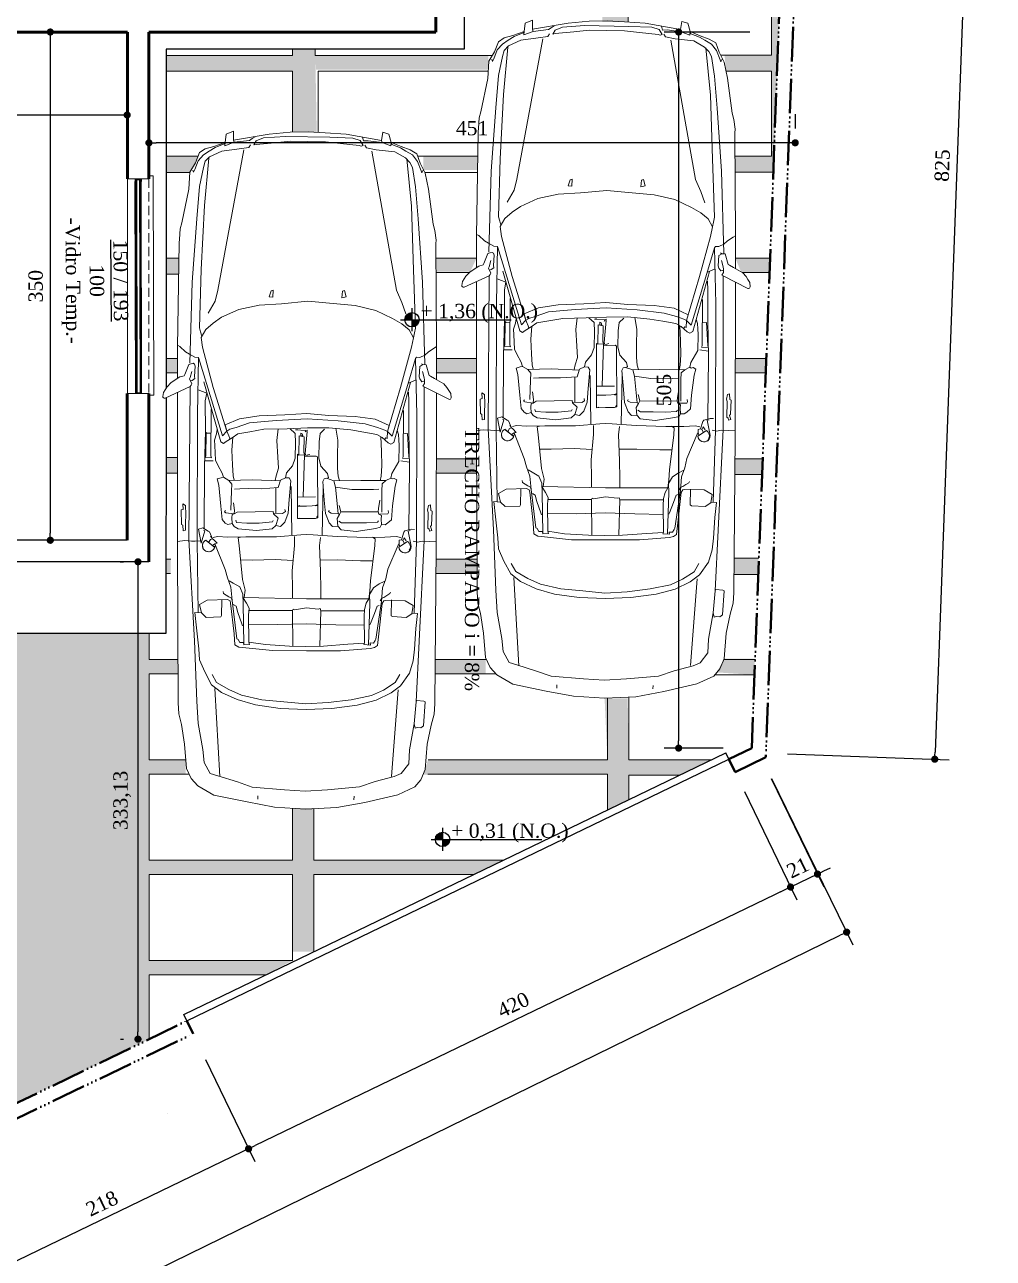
# Model space of a CAD drawing. Header units: centimetres. Extents: x -48696 to 156237, y -5617 to 29024.
# Drawn here: x 81907 to 82583, y 14352 to 15213 of the extents above; entities that cross this region are included whole.
import ezdxf

# ---------------------------------------------------------------- set-up
doc = ezdxf.new("R2010")
doc.units = ezdxf.units.CM
doc.linetypes.add('ACAD_ISO06W100', pattern=[36, 24, -3, 0, -3, 0, -3, 0, -3])
doc.linetypes.add('HIDDEN', pattern=[9.525, 6.35, -3.175])
for name, color, linetype in [('ACESSORIOS', 2, 'Continuous'), ('Hachuria - Moveis', 1, 'Continuous'), ('Piso', 55, 'Continuous'), ('PN010', 1, 'Continuous'), ('Portas-Cotas', 2, 'Continuous'), ('Texto', 2, 'Continuous')]:
    doc.layers.add(name, color=color, linetype=linetype)
for name, color, linetype, lineweight in [('Corte Planta', 4, 'ACAD_ISO06W100', 40), ('Hachura', 1, 'Continuous', 9), ('Parede Baixa', 5, 'Continuous', 50), ('Pisos Externos', 15, 'Continuous', 9), ('Portas - Janelas', 2, 'Continuous', 20), ('Projeção Janela', 15, 'HIDDEN', 9), ('Vaga', 184, 'Continuous', 13)]:
    doc.layers.add(name, color=color, linetype=linetype, lineweight=lineweight)
doc.styles.add('Valéria', font='romantic.ttf', dxfattribs={"height": 10})
doc.dimstyles.new('Cota - 50', dxfattribs={"dimtxt": 10, "dimasz": 5, "dimexe": 10, "dimexo": 20, "dimgap": 5, "dimtad": 1, "dimtxsty": 'Valéria', "dimblk": 'DOT', "dimcen": 0, "dimclrd": 12, "dimclre": 12, "dimclrt": 2, "dimazin": 2, "dimtfac": 1, "dimtix": 1, "dimtmove": 0, "dimatfit": 3, "dimldrblk": 'DOT', "dimfxl": 1, "dimarcsym": 0})

# ---------------------------------------------------------------- blocks, each defined once
blk = doc.blocks.new('Audi A4 Cab dessus')
at = {"color": 0, "linetype": 'Continuous', "flags": 128}
for points in [[(0.841, -0.23), (0.8417, 0.7715), (0.838, 1.7799), (0.8336, 1.8519), (0.8155, 1.9203), (0.7966, 2.0469), (0.7841, 2.2046), (0.7524, 2.2693), (0.7105, 2.3167), (0.6068, 2.377), (0.3901, 2.4221), (0.2129, 2.4556), (0.0121, 2.4683), (-0.1902, 2.4586), (-0.3715, 2.4252), (-0.5852, 2.3759), (-0.696, 2.3247), (-0.7348, 2.2778), (-0.7613, 2.2123), (-0.7762, 2.0474), (-0.8019, 1.9236), (-0.8198, 1.853), (-0.824, 1.7861), (-0.834, 0.774), (-0.8347, -0.2263)], [(-0.3024, 2.385), (-0.301, 2.4073)], [(0.3203, 2.3816), (0.3217, 2.404)], [(0.7584, -0.2673), (0.7669, 0.7224), (0.7321, 1.3788), (0.7164, 1.7697), (0.7075, 1.9136), (0.6778, 2.0813), (0.6697, 2.1669), (0.6293, 2.2367), (0.5811, 2.2532), (0.4536, 2.2926), (0.3571, 2.3256), (0.1476, 2.3432), (0.0137, 2.3517), (-0.1303, 2.3428), (-0.3375, 2.3245), (-0.4383, 2.2905), (-0.5613, 2.2579), (-0.6073, 2.2384), (-0.6562, 2.1743), (-0.6618, 2.085), (-0.6903, 1.9165)], [(-0.5878, 1.695), (-0.5448, 2.256)], [(0.5992, 1.6874), (0.5666, 2.2577)], [(-0.7038, 1.774), (-0.7241, 1.3809), (-0.7562, 0.7287), (-0.7561, -0.266), (-0.7475, -0.2711), (-0.7575, -0.2884), (-0.7589, -0.3107), (-0.7553, -0.3243), (-0.7445, -0.3654)], [(-0.6777, 1.1988), (-0.713, 1.201), (-0.7024, 1.2989), (-0.6939, 1.4328), (-0.6847, 1.5084), (-0.6618, 1.5876), (-0.6029, 1.6691), (-0.5418, 1.7145), (-0.4447, 1.7622), (-0.3216, 1.7947), (-0.159, 1.8159), (0.0073, 1.8233), (0.1772, 1.8171), (0.337, 1.7936), (0.4558, 1.7592), (0.556, 1.7126), (0.6201, 1.6637), (0.6641, 1.5803), (0.6995, 1.5019), (0.704, 1.4299), (0.7178, 1.2946), (0.7295, 1.1953), (0.6849, 1.1981), (0.6994, 1.1434), (0.6483, 1.1153), (0.518, 1.11), (0.5007, 1.1201), (0.4971, 1.1337), (0.4738, 1.3324), (0.4693, 1.4044), (0.4434, 1.4194), (0.4211, 1.4208), (0.2253, 1.4421), (0.0057, 1.4425), (-0.2138, 1.4429), (-0.4074, 1.4282), (-0.4348, 1.421), (-0.4535, 1.4087), (-0.4627, 1.3331), (-0.484, 1.1373), (-0.4941, 1.12), (-0.5077, 1.1164), (-0.633, 1.1198), (-0.6849, 1.1499), (-0.677, 1.2032), (-0.6396, 1.2278), (-0.5504, 1.2221), (-0.5417, 1.2171), (-0.5437, 1.1142)], [(0.6159, 1.5968), (0.5877, 1.6478), (0.5099, 1.6931), (0.4271, 1.7297), (0.2946, 1.7604), (0.1521, 1.7739), (0.0095, 1.7873), (-0.1344, 1.7785), (-0.2834, 1.761), (-0.4151, 1.7334), (-0.4935, 1.698), (-0.5683, 1.649), (-0.5984, 1.5971)], [(-0.3692, 1.3944), (-0.3642, 1.4031), (-0.4088, 1.4059), (-0.4052, 1.3922), (-0.4275, 1.3936), (-0.4376, 1.3763), (-0.4426, 1.3677), (-0.4804, 1.1236), (-0.486, 1.0344), (-0.5075, 0.9775), (-0.5204, 0.9155), (-0.5885, 0.7585)], [(-0.4975, 0.9947), (-0.4651, 1.0106), (-0.4277, 1.0352), (-0.4026, 1.0784), (-0.4034, 1.1367), (-0.3953, 1.405)], [(0.3787, 1.3877), (0.2721, 1.4033), (0.1159, 1.4132), (0.013, 1.4152), (-0.1036, 1.4136), (-0.2613, 1.4011), (-0.3692, 1.3944), (-0.3668, 1.2195), (-0.3696, 1.1749), (-0.3811, 1.1353), (-0.3967, 1.1058), (-0.404, 1.0561), (-0.4082, 0.9891), (-0.4359, 0.7623), (-0.4387, 0.7177), (-0.4215, 0.7077)], [(0.411, 1.4035), (0.375, 1.4013), (0.3787, 1.3877), (0.3811, 1.2128), (0.3783, 1.1681), (0.3942, 1.1358), (0.4187, 1.0984), (0.007, 1.1064), (-0.3967, 1.1058)], [(-0.0813, 1.4122), (-0.0867, 1.184), (-0.0831, 1.1703), (-0.0695, 1.1739), (0.0061, 1.1647), (0.0831, 1.1777), (0.0918, 1.1727), (0.0968, 1.1814), (0.3747, 1.1818)], [(0.0968, 1.1814), (0.0936, 1.4146)], [(0.506, 0.9898), (0.48, 1.0049), (0.4368, 1.03), (0.4173, 1.076), (0.4165, 1.1343), (0.411, 1.4035), (0.4147, 1.3899), (0.437, 1.3885), (0.4492, 1.3698), (0.4579, 1.3648), (0.4871, 1.1165), (0.4907, 1.1028), (0.508, 1.0927), (0.5253, 1.0827), (0.5425, 1.0726), (0.5462, 1.059)], [(0.4213, 1.2819), (0.4249, 1.2682), (0.4517, 1.1949), (0.4625, 1.1539), (0.4798, 1.1438)], [(-0.6907, 1.1996), (-0.7065, 0.7346), (-0.7089, -0.0853), (-0.7004, -0.4488)], [(-0.4036, 1.2756), (-0.4086, 1.267), (-0.4352, 1.2014), (-0.4516, 1.1532), (-0.4653, 1.1496)], [(-0.3676, 1.2778), (-0.1841, 1.2752), (0.0081, 1.2676), (0.1967, 1.2737), (0.3803, 1.2711)], [(0.6849, 1.1981), (0.6553, 1.2268), (0.561, 1.2238), (0.556, 1.2152), (0.554, 1.1122)], [(-0.5379, 1.0645), (-0.5329, 1.0732), (-0.5142, 1.0854), (-0.4955, 1.0977), (-0.4818, 1.1013), (-0.4717, 1.1186)], [(-0.0867, 1.184), (-0.3646, 1.1835)], [(0.7072, 1.1967), (0.7137, 0.7303), (0.7113, -0.0896), (0.7061, -0.4567)], [(-0.0853, 0.7089), (-0.0775, 0.7622), (-0.0849, 0.9284), (-0.0865, 1.045), (-0.0873, 1.1033)], [(0.0846, 0.7027), (0.0838, 0.761), (0.0986, 0.9258), (0.097, 1.0424), (0.0962, 1.1007)], [(0.4344, 0.7075), (0.4481, 0.7111), (0.4422, 0.7608), (0.4203, 0.9818), (0.4022, 1.0501), (0.4093, 1.0985)], [(0.4871, 1.1165), (0.4951, 1.0308), (0.5182, 0.9711), (0.5327, 0.9164), (0.5985, 0.751)], [(-0.0805, 0.8565), (-0.1971, 0.8548), (-0.3447, 0.8597), (-0.4253, 0.8603)], [(0.0944, 0.8589), (0.206, 0.8519), (0.3586, 0.8557), (0.4329, 0.8551)], [(-0.6842, 0.7332), (-0.7152, 0.7396), (-0.7425, 0.7324), (-0.7872, 0.7352), (-0.8318, 0.738)], [(-0.5936, 0.7499), (-0.595, 0.7275), (-0.6086, 0.7239), (-0.6251, 0.6757), (-0.6301, 0.667), (-0.6711, 0.6562), (-0.6935, 0.6576)], [(-0.6661, 0.6648), (-0.6525, 0.6684), (-0.6697, 0.7553)], [(-0.5921, 0.7722), (-0.6482, 0.7354)], [(-0.6396, 0.7304), (-0.6273, 0.7117), (-0.6173, 0.729)], [(-0.6086, 0.7239), (-0.6173, 0.729), (-0.6295, 0.7477)], [(-0.5936, 0.7499), (-0.5972, 0.7635)], [(0.6266, 0.6999), (0.6143, 0.7186), (0.6057, 0.7236), (0.5848, 0.7473), (0.5985, 0.751), (0.6147, 0.7616)], [(0.5947, 0.7575), (0.5997, 0.7661)], [(0.5999, 0.7733), (0.6554, 0.7295)], [(0.6033, 0.7706), (0.6588, 0.7268)], [(0.6735, 0.6611), (0.6648, 0.6661), (0.6877, 0.7453), (0.7044, 0.6547), (0.6771, 0.6474), (0.6425, 0.6675), (0.6339, 0.6726), (0.6143, 0.7186), (0.628, 0.7222), (0.6395, 0.742)], [(0.6914, 0.7317), (0.7273, 0.7339), (0.7497, 0.7325), (0.7943, 0.7297), (0.8417, 0.7352)], [(-0.6554, -0.2321), (-0.6562, -0.1738), (-0.6572, 0.0235), (-0.6605, 0.2567), (-0.6575, 0.6598)], [(0.6093, 0.7099), (0.582, 0.7027), (0.515, 0.7069), (0.3984, 0.7053), (0.2012, 0.7043), (0.0436, 0.6918), (0.0076, 0.6896), (-0.037, 0.6924), (-0.1933, 0.7022), (-0.3855, 0.7099), (-0.5021, 0.7083), (-0.574, 0.7038), (-0.605, 0.7103)], [(-0.1975, 0.6353), (-0.2184, 0.659), (-0.3163, 0.6697), (-0.443, 0.6508), (-0.4703, 0.6435), (-0.4804, 0.6262), (-0.4781, 0.5902), (-0.4795, 0.5679), (-0.4623, 0.5579)], [(-0.0953, 0.6916), (-0.1014, 0.3828)], [(0.1019, 0.6926), (0.1045, 0.3788)], [(0.4787, 0.4852), (0.4728, 0.5348), (0.4742, 0.5571), (0.4555, 0.5449), (0.2223, 0.5416), (0.2187, 0.5553), (0.1891, 0.5841), (0.2056, 0.6323), (0.2293, 0.6532), (0.3287, 0.6649), (0.4489, 0.6528), (0.4748, 0.6378), (0.4871, 0.6191)], [(0.6508, -0.2254), (0.6611, -0.1761), (0.66, 0.0212), (0.6655, 0.2493), (0.6684, 0.6525)], [(0.8037, 0.6663), (0.7901, 0.6627)], [(-0.1981, 0.5547), (-0.182, 0.3834), (-0.1711, 0.3424), (-0.346, 0.3399), (-0.5073, 0.3411), (-0.5396, 0.3253), (-0.5483, 0.3303), (-0.562, 0.3267), (-0.5792, 0.3367), (-0.5678, 0.3763), (-0.5507, 0.5052), (-0.5451, 0.5945), (-0.5214, 0.6154), (-0.5027, 0.6276), (-0.4804, 0.6262)], [(-0.2039, 0.6043), (-0.2212, 0.6144), (-0.3018, 0.615), (-0.3824, 0.6156), (-0.4544, 0.6112), (-0.4594, 0.6025)], [(-0.4586, 0.5442), (-0.2168, 0.5424), (-0.2067, 0.5597), (-0.1916, 0.5856), (-0.1975, 0.6353), (-0.1615, 0.6375), (-0.1406, 0.6138), (-0.1175, 0.5541), (-0.1094, 0.4684), (-0.0991, 0.3468), (-0.1092, 0.3295), (-0.1365, 0.3223), (-0.1293, 0.2949), (-0.0875, 0.2475), (-0.073, 0.1928), (-0.075, 0.0899), (-0.0828, 0.0366), (-0.1116, 0.007)], [(-0.2067, 0.5597), (-0.1981, 0.5547), (-0.1534, 0.5519), (-0.1361, 0.5418)], [(0.0163, 0.1872), (0.0026, 0.1836), (-0.0557, 0.1827), (-0.0643, 0.1878), (-0.0664, 0.5822), (-0.0527, 0.5859), (0.0056, 0.5867), (0.0639, 0.5875), (0.0502, 0.5838)], [(-0.0593, 0.5807), (-0.0643, 0.5721)], [(0.0559, 0.1757), (0.0645, 0.1707), (0.0639, 0.5875)], [(0.473, 0.3959), (0.437, 0.3937), (0.3787, 0.3929), (0.2981, 0.3935), (0.1902, 0.3868), (0.1737, 0.3386), (0.1413, 0.3227), (0.119, 0.3241), (0.1067, 0.3428), (0.1188, 0.463), (0.1244, 0.5523), (0.1459, 0.6092), (0.1747, 0.6387), (0.2056, 0.6323)], [(0.2215, 0.5999), (0.2265, 0.6086), (0.3122, 0.6166), (0.3928, 0.616), (0.4598, 0.6118), (0.4634, 0.5982)], [(0.5444, 0.3197), (0.5581, 0.3233), (0.5854, 0.3306), (0.5746, 0.3716), (0.5607, 0.5069), (0.5526, 0.5925), (0.5317, 0.6163), (0.5144, 0.6263), (0.4871, 0.6191), (0.4893, 0.5831), (0.4879, 0.5608), (0.4742, 0.5571), (0.5275, 0.5493), (0.5362, 0.5443), (0.5311, 0.5356)], [(-0.522, 0.5347), (-0.5256, 0.5484), (-0.5206, 0.5571), (-0.4623, 0.5579), (-0.4586, 0.5442), (-0.46, 0.5219), (-0.4679, 0.4686)], [(-0.5073, 0.3411), (-0.4835, 0.3621), (-0.4807, 0.4067), (-0.4809, 0.5456)], [(-0.2168, 0.5424), (-0.2059, 0.5014)], [(-0.1359, 0.542), (-0.1409, 0.5334)], [(-0.0533, 0.5052), (-0.067, 0.5016), (0.005, 0.506), (0.0633, 0.5068)], [(-0.0637, 0.4982), (-0.05, 0.5018)], [(0.205, 0.5517), (0.1604, 0.5545), (0.1417, 0.5422), (0.1453, 0.5286)], [(0.2187, 0.5553), (0.205, 0.5517), (0.2038, 0.3905)], [(0.5837, 0.0112), (0.5895, 0.039), (0.6009, 0.0787), (0.5987, 0.1146), (0.5957, 0.2089), (0.5798, 0.2413), (0.5517, 0.2924), (0.5444, 0.3197), (0.5098, 0.3398), (0.4889, 0.3635), (0.4917, 0.4082), (0.4951, 0.5334)], [(-0.182, 0.3834), (-0.2885, 0.3991), (-0.3692, 0.3997), (-0.4275, 0.3988), (-0.4634, 0.3966)], [(-0.0525, 0.4469), (0.0641, 0.4485)], [(0.0281, 0.4463), (0.0199, 0.1735)], [(-0.5396, 0.3253), (-0.5461, 0.2943), (-0.5762, 0.2424), (-0.5913, 0.2165), (-0.5933, 0.1135), (-0.5911, 0.0776), (-0.5889, 0.0416), (-0.5816, 0.0142)], [(-0.4759, 0.0569), (-0.4789, 0.1512), (-0.4819, 0.2454), (-0.4777, 0.3124), (-0.4713, 0.3434)], [(-0.1836, 0.0026), (-0.1966, 0.0796), (-0.1946, 0.1825), (-0.194, 0.2632), (-0.1999, 0.3128), (-0.2071, 0.3402)], [(-0.1711, 0.3424), (-0.1229, 0.3259)], [(0.1133, 0.0046), (0.0784, 0.0354), (0.0776, 0.0937), (0.0796, 0.1966), (0.0961, 0.2449), (0.1349, 0.2917), (0.1413, 0.3227)], [(0.1753, 0.3432), (0.3572, 0.336), (0.5098, 0.3398)], [(0.1886, 0.006), (0.1978, 0.0816), (0.1912, 0.1896), (0.1868, 0.2616), (0.2032, 0.3098), (0.2097, 0.3408)], [(0.4833, 0.0603), (0.4885, 0.144), (0.4855, 0.2383), (0.4811, 0.3103), (0.4738, 0.3376)], [(-0.621, -0.1132), (-0.62, 0.1869), (-0.615, 0.1956), (-0.6597, 0.1984), (-0.656, 0.1847), (-0.6488, 0.0354), (-0.6454, 0.0386), (-0.6205, 0.035)], [(-0.605, 0.2129), (-0.6582, 0.2207)], [(0.0101, 0.0173), (0.0151, 0.0259), (0.0014, 0.0223), (0.0149, 0.1649), (0.0112, 0.1785), (-0.0024, 0.1749), (-0.0161, 0.1713)], [(0.6094, 0.2126), (0.6646, 0.2133)], [(0.6243, -0.12), (0.6252, 0.1802), (0.6216, 0.1939), (0.6632, 0.191), (0.6582, 0.1824), (0.6559, 0.0297), (0.6503, 0.0347), (0.6248, 0.0329)], [(-0.6683, -0.294), (-0.5587, 0.0934), (-0.54, 0.1057), (-0.5227, 0.0957), (-0.4845, 0.0619), (-0.4499, 0.0418), (-0.3657, 0.0275), (-0.2815, 0.0132), (-0.1389, -0.0002), (0, 0), (0.1303, 0.0052), (0.2829, 0.0091), (0.3735, 0.0258), (0.4505, 0.0388), (0.4879, 0.0634), (0.5253, 0.0879), (0.544, 0.1002), (0.5613, 0.0901), (0.6713, -0.2977)], [(-0.5183, 0.0237), (-0.5479, 0.0524), (-0.6496, -0.2817), (-0.7004, -0.4488), (-0.7054, -0.4574), (-0.7278, -0.456), (-0.7601, -0.4719), (-0.7838, -0.4928), (-0.8212, -0.5174), (-0.8349, -0.5263)], [(-0.643, -1.7429), (-0.673, -1.4363), (-0.6873, -1.0232), (-0.6994, -0.646), (-0.693, -0.6151), (-0.6865, -0.5841), (-0.6737, -0.5222), (-0.6035, -0.2622), (-0.5183, 0.0237), (-0.5298, -0.0149), (-0.4383, -0.0575), (-0.3094, -0.0746), (-0.1395, -0.0808), (0.003, -0.0943), (0.147, -0.0854), (0.3132, -0.078), (0.4399, -0.0591), (0.532, -0.0201), (0.5211, 0.0209)], [(-0.6865, -0.5841), (-0.6584, -0.6352), (-0.6115, -0.674), (-0.551, -0.7091), (-0.4422, -0.7608), (-0.3098, -0.7916), (-0.1672, -0.805), (-0.0024, -0.8199), (0.1689, -0.8038), (0.3129, -0.7949), (0.4446, -0.7674), (0.5554, -0.7161), (0.6114, -0.6793), (0.6589, -0.6375), (0.689, -0.5856), (0.6796, -0.5223), (0.6108, -0.2625), (0.5211, 0.0209), (0.5499, 0.0505), (0.654, -0.2876), (0.7061, -0.4567), (0.7284, -0.4581), (0.763, -0.4782), (0.789, -0.4933), (0.8272, -0.5271), (0.8406, -0.5349)], [(0.5066, 0.0756), (0.5039, 0.07), (0.5016, 0.067), (0.5211, 0.0209), (0.5024, 0.0087), (0.4614, -0.0022), (0.3744, -0.0325), (0.2031, -0.0486), (0.0008, -0.0583), (-0.2, -0.0457), (-0.3735, -0.0258), (-0.4528, -0.0028), (-0.501, 0.0136), (-0.5183, 0.0237), (-0.5155, 0.0683), (-0.5068, 0.0633), (-0.4998, 0.0754)], [(-0.0036, 0.0137), (0.0101, 0.0173), (0.077, 0.0131), (0.0633, 0.0095)], [(-0.93, -0.1951), (-0.9282, -0.2238), (-0.916, -0.2425), (-0.9037, -0.2612), (-0.8828, -0.285), (-0.8223, -0.3201), (-0.7963, -0.3352), (-0.7877, -0.3402), (-0.7696, -0.4086), (-0.7473, -0.41), (-0.7286, -0.3977), (-0.7243, -0.3308), (-0.728, -0.3171), (-0.7402, -0.2984), (-0.7539, -0.302)], [(-0.7561, -0.266), (-0.9155, -0.1855)], [(0.7077, -0.2469), (0.6508, -0.2254)], [(0.9361, -0.2045), (0.9311, -0.2289), (0.921, -0.2462), (0.911, -0.2635), (0.8822, -0.2931), (0.8261, -0.3299), (0.7988, -0.3371), (0.7938, -0.3457), (0.7672, -0.4113), (0.7536, -0.4149), (0.7399, -0.4185), (0.7312, -0.4135), (0.7276, -0.3998), (0.7318, -0.3329), (0.7282, -0.3192), (0.7469, -0.3069), (0.7579, -0.304)], [(0.7477, -0.3652), (0.7592, -0.3256), (0.7642, -0.317), (0.7483, -0.2846), (0.7533, -0.276), (0.7584, -0.2673), (0.9222, -0.1934)], [(-0.8348, -0.3129), (-0.8349, -0.521), (-0.8324, -1.1933), (-0.8339, -1.2156), (-0.8244, -1.2789), (-0.8135, -1.3199), (-0.783, -1.5459), (-0.7626, -1.6503), (-0.7309, -1.715), (-0.7078, -1.7747), (-0.6645, -1.7998), (-0.6076, -1.8213), (-0.5421, -1.8479), (-0.5276, -1.9026), (-0.488, -1.914), (-0.4802, -1.8607), (-0.4838, -1.8471), (-0.4802, -1.8607), (-0.2498, -1.9021), (-0.1159, -1.9106), (-0.0043, -1.9176), (0.1123, -1.916), (0.2476, -1.9021), (0.4786, -1.8629), (0.4794, -1.9212), (0.5255, -1.9017), (0.5333, -1.8484), (0.6067, -1.8217), (0.6614, -1.8072), (0.6988, -1.7826), (0.7253, -1.7171), (0.7605, -1.6566), (0.7675, -1.545), (0.8125, -1.3283), (0.824, -1.2887), (0.8282, -1.2217), (0.8296, -1.1994), (0.8408, -0.5235), (0.841, -0.3201)], [(-0.7006, -0.3099), (-0.6546, -0.2904)], [(-0.7609, -0.4136), (-0.745, -0.9434), (-0.717, -1.3529), (-0.6987, -1.5602), (-0.6798, -1.6868), (-0.6639, -1.7192), (-0.6344, -1.748), (-0.5652, -1.7882), (-0.445, -1.8002), (-0.3831, -1.8131), (-0.3708, -1.8318)], [(0.7622, -0.4199), (0.7472, -0.9433), (0.7168, -1.3536), (0.6992, -1.5631), (0.6734, -1.6869), (0.662, -1.7266), (0.6332, -1.7561), (0.5548, -1.7915), (0.4418, -1.8068), (0.3785, -1.8162), (0.3685, -1.8335)], [(0.6383, -1.7475), (0.6666, -1.4401), (0.6883, -1.0247), (0.6985, -0.6489), (0.6913, -0.6216), (0.684, -0.5942)], [(-0.6381, -0.7395), (-0.6113, -0.8129), (-0.5759, -0.8913), (-0.4176, -1.793)], [(0.6432, -0.744), (0.598, -0.8218), (0.5801, -0.8924), (0.4109, -1.8004)], [(-0.7504, -1.669), (-0.7403, -1.6517), (-0.7367, -1.6653), (-0.7136, -1.725), (-0.6804, -1.7675), (-0.6372, -1.7926), (-0.6026, -1.8127), (-0.5457, -1.8342), (-0.5421, -1.8479), (-0.5407, -1.8256), (-0.4838, -1.8471), (-0.3928, -1.8591), (-0.3638, -1.8582), (-0.3573, -1.8828)], [(0.7418, -1.6688), (0.7382, -1.6552), (0.7281, -1.6725), (0.7066, -1.7294), (0.6728, -1.7676), (0.6354, -1.7921), (0.5981, -1.8166), (0.5383, -1.8397), (0.5333, -1.8484), (0.5347, -1.8261), (0.475, -1.8492)], [(-0.1454, -1.8818), (-0.293, -1.877), (-0.3412, -1.8605), (-0.3609, -1.8284), (-0.3472, -1.8248), (-0.3348, -1.8296), (-0.2146, -1.8416), (-0.1167, -1.8523), (0.1115, -1.8577), (0.2108, -1.846), (0.3325, -1.8357), (0.3461, -1.8321), (0.3311, -1.8581), (0.285, -1.8776), (0.1411, -1.8864), (-0.1454, -1.8818)], [(0.475, -1.8492), (0.3757, -1.8609), (0.357, -1.8731), (0.3383, -1.8854)]]:
    blk.add_lwpolyline(points, dxfattribs=at)
for points in [[(-0.6976, 1.9439), (-0.7113, 1.9403), (-0.7336, 1.9417), (-0.7523, 1.9294), (-0.7621, 1.7732), (-0.7535, 1.7682), (-0.7088, 1.7654), (-0.7038, 1.774), (-0.6903, 1.9165)], [(-0.5936, 0.7499), (-0.5885, 0.7585)], [(-0.7791, 0.6495), (-0.7878, 0.6546), (-0.7914, 0.6682), (-0.805, 0.6646), (-0.7978, 0.6373), (-0.8028, 0.6286), (-0.8085, 0.5394), (-0.7998, 0.5343), (-0.7976, 0.4983), (-0.7839, 0.502), (-0.7775, 0.5329), (-0.7811, 0.5466)], [(0.7901, 0.6627), (0.8037, 0.6663), (0.806, 0.6303), (0.8146, 0.6253), (0.8176, 0.531), (0.804, 0.5274), (0.8062, 0.4914), (0.7889, 0.5015), (0.7903, 0.5238), (0.7867, 0.5375), (0.7887, 0.6404)], [(0.0496, 0.5032), (0.0633, 0.5068)], [(0.0559, 0.1757), (0.0199, 0.1735), (0.0235, 0.1598), (0.0215, 0.0569), (0.0525, 0.0505)], [(0.0338, 0.0382), (0.0424, 0.0332), (0.0436, 0.0523), (0.0302, 0.0519)], [(-0.7386, -0.415), (-0.7473, -0.41)], [(-0.2398, -0.8901), (-0.2506, -0.849), (-0.2233, -0.8418), (-0.2261, -0.8864)], [(0.2353, -0.8886), (0.2468, -0.849), (0.2244, -0.8476), (0.2216, -0.8922)], [(0.4786, -1.8629), (0.475, -1.8492)]]:
    blk.add_lwpolyline(points, close=True, dxfattribs=at)
for points in [[(-0.6074, 0.8003, 0.753554), (-0.6697, 0.7553)], [(-0.5921, 0.7722, 0.624869), (-0.6592, 0.7981)], [(0.6673, 0.7905, 0.624869), (0.5997, 0.7661)], [(0.6768, 0.7474, 0.753554), (0.6155, 0.7938)], [(-0.6586, 0.7925, 0.429634), (-0.6482, 0.7354)], [(0.6606, 0.7278, 0.429634), (0.6723, 0.7847)], [(-0.9155, -0.1855, 0.579223), (-0.93, -0.1951)], [(0.9361, -0.2045, 0.612971), (0.9222, -0.1934)]]:
    blk.add_lwpolyline(points, format="xyb", dxfattribs=at)
blk = doc.blocks.new('_Dot')
at = {"color": 0, "linetype": 'ByBlock', "lineweight": -2}
blk.add_line((-0.5, 0), (-1, 0), dxfattribs=at)
at = {"color": 0, "linetype": 'ByBlock', "const_width": 0.5}
blk.add_lwpolyline([(-0.25, 0, 1), (0.25, 0, 1)], format="xyb", close=True, dxfattribs=at)
blk = doc.blocks.new('*D1383')
at = {"color": 12, "lineweight": -2, "transparency": 16777216}
for p, q in [((81698.16, 15149.48), (81698.16, 15139.57)), ((81973.16, 15149.57), (81703.16, 15149.57)), ((81978.16, 15149.48), (81978.16, 15139.57))]:
    blk.add_line(p, q, dxfattribs=at)
at = {"layer": 'Defpoints', "color": 0, "transparency": 16777216}
for p in [(81698.16, 15169.48), (81978.16, 15169.48), (81698.16, 15149.57)]:
    blk.add_point(p, dxfattribs=at)
at = {"color": 12, "lineweight": -2, "transparency": 16777216, "xscale": 5, "yscale": 5, "zscale": 5, "rotation": 180}
blk.add_blockref('_Dot', (81698.16, 15149.57), dxfattribs=at)
at = {"color": 12, "lineweight": -2, "transparency": 16777216, "xscale": 5, "yscale": 5, "zscale": 5}
blk.add_blockref('_Dot', (81978.16, 15149.57), dxfattribs=at)
at = {"color": 2, "transparency": 16777216, "insert": (81838.16, 15159.68), "char_height": 10, "attachment_point": 5, "style": 'Valéria'}
blk.add_mtext('280', dxfattribs=at)
blk = doc.blocks.new('*D1413')
at = {"color": 12, "lineweight": -2, "transparency": 16777216}
for p, q in [((82444.3, 15150.16), (82444.3, 15140.16)), ((82439.3, 15130.16), (81998.3, 15130.16)), ((81993.3, 15110.29), (81993.3, 15120.16))]:
    blk.add_line(p, q, dxfattribs=at)
at = {"layer": 'Defpoints', "color": 0, "transparency": 16777216}
for p in [(81993.3, 15130.29), (81993.3, 15130.16), (82444.3, 15130.16)]:
    blk.add_point(p, dxfattribs=at)
at = {"color": 12, "lineweight": -2, "transparency": 16777216, "xscale": 5, "yscale": 5, "zscale": 5, "rotation": 180}
blk.add_blockref('_Dot', (81993.3, 15130.16), dxfattribs=at)
at = {"color": 12, "lineweight": -2, "transparency": 16777216, "xscale": 5, "yscale": 5, "zscale": 5}
blk.add_blockref('_Dot', (82444.3, 15130.16), dxfattribs=at)
at = {"color": 2, "transparency": 16777216, "insert": (82218.8, 15140.35), "char_height": 10, "attachment_point": 5, "style": 'Valéria'}
blk.add_mtext('451', dxfattribs=at)
blk = doc.blocks.new('*D1488')
at = {"color": 12, "lineweight": -2, "transparency": 16777216}
for p, q in [((82427.72, 14686.62), (82484.6, 14570.4)), ((80086.62, 13408.09), (82475.71, 14577.18)), ((80029.65, 13513.14), (80086.53, 13396.91))]:
    blk.add_line(p, q, dxfattribs=at)
at = {"layer": 'Defpoints', "color": 0, "transparency": 16777216}
for p in [(82418.93, 14704.59), (82480.2, 14579.38), (80020.86, 13531.1)]:
    blk.add_point(p, dxfattribs=at)
at = {"color": 12, "lineweight": -2, "transparency": 16777216, "xscale": 5, "yscale": 5, "zscale": 5}
for p, rotation in [((82480.2, 14579.38), 26.0746693799297), ((80082.13, 13405.89), 206.0746693799297)]:
    blk.add_blockref('_Dot', p, dxfattribs=dict(at, rotation=rotation))
at = {"color": 2, "transparency": 16777216, "insert": (81276.71, 14001.75), "char_height": 10, "attachment_point": 5, "rotation": 26.07467, "style": 'Valéria'}
blk.add_mtext('2666', dxfattribs=at)
blk = doc.blocks.new('*D1489')
at = {"color": 12, "lineweight": -2, "transparency": 16777216}
for p, q in [((82469.79, 15531.72), (82582.57, 15527.52)), ((82572.39, 15522.89), (82541.89, 14705.01)), ((82438.92, 14703.84), (82551.69, 14699.64))]:
    blk.add_line(p, q, dxfattribs=at)
at = {"layer": 'Defpoints', "color": 0, "transparency": 16777216}
for p in [(82449.8, 15532.47), (82418.93, 14704.59), (82541.7, 14700.01)]:
    blk.add_point(p, dxfattribs=at)
at = {"color": 12, "lineweight": -2, "transparency": 16777216, "xscale": 5, "yscale": 5, "zscale": 5}
for p, rotation in [((82572.57, 15527.89), 87.86433129124842), ((82541.7, 14700.01), 267.8643312912484)]:
    blk.add_blockref('_Dot', p, dxfattribs=dict(at, rotation=rotation))
at = {"color": 2, "transparency": 16777216, "insert": (82546.95, 15114.33), "char_height": 10, "attachment_point": 5, "rotation": 87.86433, "style": 'Valéria'}
blk.add_mtext('825', dxfattribs=at)
blk = doc.blocks.new('*D1494')
at = {"color": 12, "lineweight": -2, "transparency": 16777216}
for p, q in [((81973.21, 14837.8), (81975.68, 14837.8)), ((81985.68, 14832.8), (81985.68, 14509.67)), ((81973.43, 14504.67), (81975.68, 14504.67))]:
    blk.add_line(p, q, dxfattribs=at)
at = {"layer": 'Defpoints', "color": 0, "transparency": 16777216}
for p in [(81993.21, 14837.8), (81985.68, 14504.67), (81993.43, 14504.67)]:
    blk.add_point(p, dxfattribs=at)
at = {"color": 12, "lineweight": -2, "transparency": 16777216, "xscale": 5, "yscale": 5, "zscale": 5}
for p, rotation in [((81985.68, 14837.8), 90), ((81985.68, 14504.67), 270)]:
    blk.add_blockref('_Dot', p, dxfattribs=dict(at, rotation=rotation))
at = {"color": 2, "transparency": 16777216, "insert": (81974.62, 14671.24), "char_height": 10, "attachment_point": 5, "rotation": 90, "style": 'Valéria'}
blk.add_mtext('333,13', dxfattribs=at)
blk = doc.blocks.new('*D1496')
at = {"color": 12, "lineweight": -2, "transparency": 16777216}
for p, q in [((81958.32, 15207.48), (81914.49, 15207.48)), ((81924.49, 15202.48), (81924.49, 14857.8)), ((81958.32, 14852.8), (81914.49, 14852.8))]:
    blk.add_line(p, q, dxfattribs=at)
at = {"layer": 'Defpoints', "color": 0, "transparency": 16777216}
for p in [(81978.32, 15207.48), (81924.49, 14852.8), (81978.32, 14852.8)]:
    blk.add_point(p, dxfattribs=at)
at = {"color": 12, "lineweight": -2, "transparency": 16777216, "xscale": 5, "yscale": 5, "zscale": 5}
for p, rotation in [((81924.49, 15207.48), 90), ((81924.49, 14852.8), 270)]:
    blk.add_blockref('_Dot', p, dxfattribs=dict(at, rotation=rotation))
at = {"color": 2, "transparency": 16777216, "insert": (81914.3, 15030.14), "char_height": 10, "attachment_point": 5, "rotation": 90, "style": 'Valéria'}
blk.add_mtext('350', dxfattribs=at)
blk = doc.blocks.new('*D1512')
at = {"color": 12, "lineweight": -2, "transparency": 16777216}
for p, q in [((82427.63, 14686.58), (82464.19, 14610.87)), ((82408.87, 14677.52), (82445.43, 14601.81)), ((82459.84, 14619.87), (82441.08, 14610.82)), ((82464.34, 14622.05), (82468.84, 14624.22)), ((82436.58, 14608.64), (82432.08, 14606.47))]:
    blk.add_line(p, q, dxfattribs=at)
at = {"layer": 'Defpoints', "color": 0, "transparency": 16777216}
for p in [(82418.93, 14704.59), (82400.17, 14695.53), (82441.08, 14610.82)]:
    blk.add_point(p, dxfattribs=at)
at = {"color": 12, "lineweight": -2, "transparency": 16777216, "xscale": 5, "yscale": 5, "zscale": 5}
for p, rotation in [((82459.84, 14619.87), 205.7751508186518), ((82441.08, 14610.82), 25.77515081865181)]:
    blk.add_blockref('_Dot', p, dxfattribs=dict(at, rotation=rotation))
at = {"color": 2, "transparency": 16777216, "insert": (82446.11, 14624.35), "char_height": 10, "attachment_point": 5, "rotation": 25.77515, "style": 'Valéria'}
blk.add_mtext('21', dxfattribs=at)
blk = doc.blocks.new('*D1513')
at = {"color": 12, "lineweight": -2, "transparency": 16777216}
for p, q in [((82408.87, 14677.52), (82445.43, 14601.81)), ((82436.58, 14608.64), (82067.37, 14430.36)), ((82032.83, 14490.39), (82067.22, 14419.18))]:
    blk.add_line(p, q, dxfattribs=at)
at = {"layer": 'Defpoints', "color": 0, "transparency": 16777216}
for p in [(82400.17, 14695.53), (82024.14, 14508.4), (82062.87, 14428.18)]:
    blk.add_point(p, dxfattribs=at)
at = {"color": 12, "lineweight": -2, "transparency": 16777216, "xscale": 5, "yscale": 5, "zscale": 5}
for p, rotation in [((82441.08, 14610.82), 25.77515081865184), ((82062.87, 14428.18), 205.7751508186518)]:
    blk.add_blockref('_Dot', p, dxfattribs=dict(at, rotation=rotation))
at = {"color": 2, "transparency": 16777216, "insert": (82247.58, 14528.6), "char_height": 10, "attachment_point": 5, "rotation": 25.77515, "style": 'Valéria'}
blk.add_mtext('420', dxfattribs=at)
blk = doc.blocks.new('*D1514')
at = {"color": 12, "lineweight": -2, "transparency": 16777216}
for p, q in [((82032.83, 14490.39), (82067.22, 14419.18)), ((82058.37, 14426.01), (81871.5, 14335.78)), ((81836.78, 14396.2), (81871.35, 14324.6))]:
    blk.add_line(p, q, dxfattribs=at)
at = {"layer": 'Defpoints', "color": 0, "transparency": 16777216}
for p in [(82024.14, 14508.4), (81828.08, 14414.21), (81867, 14333.6)]:
    blk.add_point(p, dxfattribs=at)
at = {"color": 12, "lineweight": -2, "transparency": 16777216, "xscale": 5, "yscale": 5, "zscale": 5}
for p, rotation in [((82062.87, 14428.18), 25.77515081865184), ((81867, 14333.6), 205.7751508186518)]:
    blk.add_blockref('_Dot', p, dxfattribs=dict(at, rotation=rotation))
at = {"color": 2, "transparency": 16777216, "insert": (81960.54, 14389.99), "char_height": 10, "attachment_point": 5, "rotation": 25.77515, "style": 'Valéria'}
blk.add_mtext('218', dxfattribs=at)
blk = doc.blocks.new('*D1658')
at = {"color": 12, "lineweight": -2, "transparency": 16777216}
for p, q in [((82412.68, 15207.48), (82352.97, 15207.48)), ((82362.97, 15202.48), (82362.97, 14712.78)), ((82394.05, 14707.78), (82352.97, 14707.78))]:
    blk.add_line(p, q, dxfattribs=at)
at = {"layer": 'Defpoints', "color": 0, "transparency": 16777216}
for p in [(82432.68, 15207.48), (82362.97, 14707.78), (82414.05, 14707.78)]:
    blk.add_point(p, dxfattribs=at)
at = {"color": 12, "lineweight": -2, "transparency": 16777216, "xscale": 5, "yscale": 5, "zscale": 5}
for p, rotation in [((82362.97, 15207.48), 90), ((82362.97, 14707.78), 270)]:
    blk.add_blockref('_Dot', p, dxfattribs=dict(at, rotation=rotation))
at = {"color": 2, "transparency": 16777216, "insert": (82352.78, 14957.63), "char_height": 10, "attachment_point": 5, "rotation": 90, "style": 'Valéria'}
blk.add_mtext('505', dxfattribs=at)

msp = doc.modelspace()

# ---------------------------------------------------------------- hatches: boundary and pattern name
h = msp.add_hatch()
h.set_pattern_fill('GRASS2', color=74, scale=15, angle=-90, pattern_type=2)
h.set_pattern_definition([(270, (0.3, -4.5), (15, -15), [2.25, -0.45, 0.6, -0.45, 2.25, -9]), (270, (0.75, -3.75), (15, -15), [1.5, -1.125, 2.25, -1.125, 1.5, -7.5]), (270, (6.75, -9), (15, -15), [1.875, -0.75, 1.875, -10.5]), (270, (9.75, -1.5), (15, -15), [0.75, -1.5, 0.75, -12]), (0, (9.75, -3), (15, 15), [1.35, -13.65]), (0, (0.75, -7.5), (15, 15), [1.5, -13.5]), (0, (6.75, -11.25), (15, 15), [1.5, -13.5]), (315, (0.6, -9.45), (15, -7e-15), [1.5, -19.7132034]), (45, (0.6, -5.55), (7e-15, 15), [1.5, -19.7132034]), (333.434949, (0.675, -9), (15, -8e-10), [1.5, -32.0410197]), (345.9637565, (0.75, -8.25), (15, -5e-10), [1.5, -60.3465844]), (345.9637565, (6.75, -12), (15, -5e-10), [1.2, -60.6465844]), (345.9637565, (9.75, -3.3), (15, -5e-10), [1.05, -60.7965844]), (14.0362435, (0.75, -6.75), (15, 5e-10), [1.5, -60.3465844]), (14.0362435, (6.75, -10.5), (15, 5e-10), [1.2, -60.6465844]), (14.0362435, (9.75, -2.7), (15, 5e-10), [1.05, -60.7965844]), (26.565051, (0.675, -6), (15, 6e-09), [1.5, -32.041002])])
h.paths.add_polyline_path([(81728.07857, 14576.11069), (81338.13653, 14576.22408), (81338.01687, 14164.72067), (81703.05078, 14337.25561), (81703.05078, 14424.20746), (81730.08123, 14421.38275)])
h.paths.add_polyline_path([(81993.42585, 14787.79968), (81828.07857, 14787.79968), (81828.07857, 14424.82742), (81993.42584, 14504.67096)])
h.paths.add_polyline_path([(81993.42584, 14549.55569), (82074.87875, 14549.55569), (82093.42585, 14559.55566), (81993.42584, 14559.55566)])
h.paths.add_polyline_path([(82093.42585, 14665.87597), (82108.31254, 14665.87597), (82108.31254, 14565.70033), (82093.42585, 14565.70033)])
h.paths.add_polyline_path([(81993.42585, 14619.55566), (82093.42585, 14619.55566), (82093.42585, 14629.55562), (81993.42585, 14629.55562)])
h.paths.add_polyline_path([(82108.31254, 14629.55555), (82240.54974, 14629.55555), (82219.84091, 14619.55559), (82108.31254, 14619.55559)])
h.paths.add_polyline_path([(81993.42585, 14689.55562), (82018.94671, 14689.55562), (82018.94671, 14699.55558), (81993.42585, 14699.55558)])
h.paths.add_polyline_path([(81993.42585, 14759.55558), (82013.49587, 14759.55558), (82013.49587, 14769.55554), (81993.42585, 14769.55554)])
h.paths.add_polyline_path([(82005.21022, 14829.55554), (82008.48968, 14829.55554), (82008.48968, 14839.55551), (82005.21022, 14839.55551)])
h.paths.add_polyline_path([(82005.23058, 14899.55551), (82013.25201, 14899.55551), (82013.25201, 14910.55551), (82005.23058, 14910.55551)])
h.paths.add_polyline_path([(82005.25094, 14969.55547), (82013.30028, 14969.55547), (82013.30028, 14979.55543), (82005.25094, 14979.55543)])
h.paths.add_polyline_path([(82005.2742, 15038.5554), (82014.33281, 15038.5554), (82014.33281, 15049.5554), (82005.2742, 15049.5554)])
h.paths.add_polyline_path([(82021.96372, 15109.74301), (82005.29493, 15109.74301), (82005.29493, 15120.84647), (82027.60966, 15120.84647)])
h.paths.add_polyline_path([(82093.4049, 15195.48867), (82109.36233, 15195.48867), (82110.39813, 15137.49515), (82093.4049, 15137.49515)])
h.paths.add_polyline_path([(82005.31217, 15180.13316), (82093.4049, 15180.13316), (82093.4049, 15191.13321), (82005.31217, 15191.13321)])
h.paths.add_polyline_path([(82230.24402, 15181.13113), (82109.44012, 15181.13113), (82109.44012, 15191.13316), (82230.24402, 15191.13316)])
h.paths.add_polyline_path([(82327.66969, 15214.51743), (82309.66969, 15214.51743), (82309.66969, 15250.50267), (82327.66969, 15250.50267)])
h.paths.add_polyline_path([(82213.40803, 15250.50267), (82434.29217, 15250.70677), (82439.76516, 15397.46837), (82213.40803, 15397.46837)])
h.paths.add_polyline_path([(82427.76243, 15180.05039), (82396.02528, 15180.05039), (82395.04626, 15191.21598), (82427.76243, 15191.21598)])
h.paths.add_polyline_path([(82402.4004, 15109.59643), (82429.0305, 15109.61186), (82429.44403, 15120.70099), (82402.4004, 15120.70099)])
h.paths.add_polyline_path([(82426.4195, 15039.59643), (82406.70458, 15039.59643), (82402.55408, 15049.61317), (82426.4195, 15049.59643)])
h.paths.add_polyline_path([(82184.79577, 15111.07709), (82222.88919, 15111.07709), (82222.88919, 15120.76365), (82184.79577, 15120.76365)])
h.paths.add_polyline_path([(82193.67774, 15049.55537), (82221.95413, 15049.55537), (82217.50339, 15040.19297), (82193.67774, 15040.19297)])
h.paths.add_polyline_path([(82402.50516, 14979.59643), (82423.80908, 14979.59643), (82423.80908, 14969.59643), (82402.50516, 14969.59643)])
h.paths.add_polyline_path([(82402.31342, 14898.59643), (82421.57158, 14898.59643), (82421.57158, 14909.59643), (82402.31342, 14909.59643)])
h.paths.add_polyline_path([(82193.90017, 14979.54963), (82221.89817, 14979.54963), (82221.89817, 14969.54966), (82193.90017, 14969.54966)])
h.paths.add_polyline_path([(82193.85124, 14909.55541), (82221.9622, 14909.55541), (82221.9622, 14899.55544), (82193.85124, 14899.55544)])
h.paths.add_polyline_path([(82385.51214, 14699.55557), (82363.32612, 14688.8423), (82328.30543, 14688.8423), (82328.30543, 14671.93136), (82313.30873, 14664.6897), (82313.30873, 14689.55555), (82184.54623, 14689.25155), (82188.07845, 14699.55552), (82313.30873, 14699.55552), (82311.2818, 14742.5952), (82327.36336, 14742.58473), (82328.30873, 14699.55557)])
h.paths.add_polyline_path([(82415.94969, 14758.84226), (82389.68474, 14760.59616), (82394.63514, 14770.18448), (82415.94969, 14770.18448)])
h.paths.add_polyline_path([(82418.56011, 14828.84229), (82401.63024, 14828.84229), (82401.63024, 14840.28358), (82418.56011, 14840.28358)])
h.paths.add_polyline_path([(82193.03695, 14769.55554), (82228.27854, 14769.55554), (82228.27854, 14759.55552), (82193.03695, 14759.55552)])
h.paths.add_polyline_path([(82193.7269, 14839.55544), (82222.21868, 14839.55544), (82222.21868, 14829.55554), (82193.7269, 14829.55554)])
h.paths.add_polyline_path([(82434.29217, 15250.70677), (82427.76246, 15250.70677), (82427.76246, 15120.7637), (82429.44403, 15120.70099)])
at = {"layer": 'Portas - Janelas'}
h = msp.add_hatch(color=256, dxfattribs=at)
edge = h.paths.add_edge_path()
edge.add_arc((82176.85772, 15006.67502), 5, 90, 180)
edge.add_line((82171.85772, 15006.67502), (82176.85772, 15006.67502))
edge.add_line((82176.85772, 15006.67502), (82176.85772, 15011.67502))
edge = h.paths.add_edge_path()
edge.add_arc((82176.85772, 15006.67502), 5, 270, 360)
edge.add_line((82181.85772, 15006.67502), (82176.85772, 15006.67502))
edge.add_line((82176.85772, 15006.67502), (82176.85772, 15001.67502))
h = msp.add_hatch(color=256, dxfattribs=at)
edge = h.paths.add_edge_path()
edge.add_arc((82198.24645, 14644.03234), 5, 90, 180)
edge.add_line((82193.24645, 14644.03234), (82198.24645, 14644.03234))
edge.add_line((82198.24645, 14644.03234), (82198.24645, 14649.03234))
edge = h.paths.add_edge_path()
edge.add_arc((82198.24645, 14644.03234), 5, 270, 360)
edge.add_line((82203.24645, 14644.03234), (82198.24645, 14644.03234))
edge.add_line((82198.24645, 14644.03234), (82198.24645, 14639.03234))

# ---------------------------------------------------------------- linework, layer by layer
for p, q in [((82213.40803, 15397.46837), (82213.40803, 15195.48292)), ((82005.31663, 15195.48292), (82005.24779, 14958.74941)), ((82213.40803, 15195.48292), (82005.31663, 15195.48292)), ((82005.24594, 14952.37066), (82005.19808, 14787.79968)), ((82005.19808, 14787.79968), (81828.07857, 14787.79968))]:
    msp.add_line(p, q)
at = {"color": 5}
for p, q in [((81978.21698, 14852.79968), (81813.20832, 14852.79968)), ((81993.21262, 14837.79968), (81813.20395, 14837.79968))]:
    msp.add_line(p, q, dxfattribs=at)
at = {"layer": 'ACESSORIOS'}
for p, q in [((82017.61346, 14521.9032), (82395.82659, 14704.53625)), ((82398.00079, 14700.03371), (82395.82659, 14704.53625)), ((82019.78766, 14517.40066), (82398.00079, 14700.03371)), ((82019.78766, 14517.40066), (82017.61346, 14521.9032))]:
    msp.add_line(p, q, dxfattribs=at)
at = {"layer": 'Corte Planta'}
for p, q in [((82454.99295, 15537.46837), (82423.81429, 14701.39379)), ((82444.61309, 15527.46837), (82414.04555, 14707.78147)), ((82398.00079, 14700.03371), (82414.04555, 14707.78147)), ((82402.3492, 14691.02864), (82398.00079, 14700.03371)), ((82402.3492, 14691.02864), (82423.81429, 14701.39379)), ((81828.07857, 14424.82742), (82019.78766, 14517.40066)), ((82024.13607, 14508.39559), (82019.78766, 14517.40066)), ((81828.07857, 14414.20737), (82024.13607, 14508.39559))]:
    msp.add_line(p, q, dxfattribs=at)
at = {"layer": 'Hachura'}
for p, q in [((81985.20571, 14955.65767), (81984.79227, 15104.65498)), ((81987.2057, 14955.66322), (81986.79226, 15104.66053)), ((81984.06841, 14955.13862), (81984.06282, 14957.15451)), ((81984.56698, 14955.6559), (81984.56281, 14957.15589)), ((81984.56698, 14955.6559), (81987.56696, 14955.66422)), ((81987.56696, 14955.66422), (81987.5628, 14957.16422)), ((81988.06843, 14955.13845), (81988.0628, 14957.1656))]:
    msp.add_line(p, q, dxfattribs=at)
at = {"layer": 'Hachuria - Moveis'}
for p, q in [((81983.79093, 15105.13671), (81983.79643, 15103.15221)), ((81984.29227, 15104.65359), (81987.29226, 15104.66192)), ((81984.29227, 15104.65359), (81984.29643, 15103.1536)), ((81987.29226, 15104.66192), (81987.29642, 15103.16192)), ((81987.79094, 15105.13654), (81987.79642, 15103.16331))]:
    msp.add_line(p, q, dxfattribs=at)
for centre in [(82176.85772, 15006.67502), (82198.24645, 14644.03234)]:
    msp.add_circle(centre, 5, dxfattribs=at)
at = {"layer": 'Parede Baixa'}
for p, q in [((82193.41908, 15222.48292), (82193.41908, 15207.48292)), ((81978.32012, 15207.48292), (81868.32613, 15207.48292)), ((81978.32012, 15207.48292), (81978.29036, 15105.1413)), ((81993.32012, 15207.48292), (81993.29036, 15105.13694)), ((82193.41908, 15207.48292), (81993.32012, 15207.48292)), ((81978.24674, 14955.14131), (81978.21698, 14852.79968)), ((81993.24674, 14955.13694), (81993.21262, 14837.79968))]:
    msp.add_line(p, q, dxfattribs=at)
at = {"layer": 'Piso'}
for p, q in [((81984.20714, 14955.13957), (81983.79643, 15103.15221)), ((81984.70571, 14955.65628), (81984.29643, 15103.1536)), ((81987.70716, 14955.13855), (81987.29642, 15103.16192)), ((81988.20716, 14955.13841), (81987.79642, 15103.16331))]:
    msp.add_line(p, q, dxfattribs=at)
at = {"layer": 'Pisos Externos'}
for p, q in [((82313.30873, 14699.55552), (82313.33684, 14742.69343)), ((82313.30873, 14689.55555), (82313.30873, 14664.6897))]:
    msp.add_line(p, q, dxfattribs=at)
for points in [[(82327.66969, 15214.35369), (82327.66969, 15250.50267), (82427.76246, 15250.50267), (82427.76246, 15191.21598), (82392.44416, 15191.21598)], [(82093.4049, 15195.48867), (82093.4049, 15191.13321), (82005.31537, 15191.13321)], [(82232.94172, 15191.13316), (82109.40825, 15191.13316), (82109.40825, 15195.48867)], [(82005.31217, 15180.13316), (82093.40493, 15180.13316), (82093.40493, 15137.72154)], [(82111.40294, 15137.43187), (82111.40294, 15180.13316), (82230.18116, 15180.13316)], [(82396.02528, 15180.05039), (82427.76243, 15180.05039), (82427.76243, 15120.7637), (82402.35949, 15120.7637)], [(82027.60966, 15120.84647), (82005.29493, 15120.84647)], [(82222.88919, 15120.76365), (82180.86395, 15120.76365)], [(82021.9519, 15109.5554), (82005.29165, 15109.5554)], [(82222.70335, 15109.55533), (82185.87555, 15109.55533)], [(82429.02992, 15109.59643), (82402.4004, 15109.59643)], [(82005.2742, 15049.5554), (82014.33281, 15049.5554)], [(82221.95413, 15049.55537), (82193.67774, 15049.55537)], [(82402.55407, 15049.59643), (82426.79242, 15049.59643)], [(82426.4195, 15039.59643), (82407.24649, 15039.59643)], [(82005.2742, 15038.5554), (82014.15043, 15038.5554)], [(82216.88321, 15039.55537), (82193.71438, 15039.55537)], [(82005.25384, 14979.55543), (82013.30028, 14979.55543)], [(82193.90017, 14979.54963), (82221.90517, 14979.54963)], [(82402.50516, 14979.59643), (82424.182, 14979.59643)], [(82013.29325, 14969.55547), (82005.25094, 14969.55547)], [(82221.89817, 14969.54966), (82193.89315, 14969.54966)], [(82423.80908, 14969.59643), (82402.49817, 14969.59643)], [(82013.25201, 14910.55551), (82005.23058, 14910.55551)], [(82193.85124, 14909.55541), (82221.92556, 14909.55541)], [(82402.31342, 14909.59643), (82421.57158, 14909.59643)], [(82013.2443, 14899.55551), (82005.23058, 14899.55551)], [(82221.9622, 14899.55544), (82193.84426, 14899.55544)], [(82402.31342, 14898.59643), (82421.57158, 14898.59643)], [(82005.21313, 14839.55551), (82008.48968, 14839.55551)], [(82193.7269, 14839.55544), (82222.18204, 14839.55544)], [(82418.98678, 14840.28358), (82401.63024, 14840.28358)], [(82008.48268, 14829.55554), (82005.21022, 14829.55554)], [(82222.21868, 14829.55554), (82193.62834, 14829.55554)], [(82401.51747, 14828.84229), (82418.56011, 14828.84229)], [(81993.42585, 14787.79968), (81993.42585, 14769.55554)], [(81993.42585, 14769.55554), (82013.49587, 14769.55554)], [(82193.03695, 14769.55554), (82228.79312, 14769.55554)], [(82416.34921, 14769.5556), (82394.38054, 14769.5556)], [(82013.53251, 14759.55558), (81993.42585, 14759.55558)], [(81993.42585, 14759.55558), (81993.42585, 14699.55558)], [(82235.45315, 14759.55552), (82192.93839, 14759.55552)], [(82388.23217, 14758.84226), (82415.94969, 14758.84226)], [(82385.51214, 14699.55557), (82328.30873, 14699.55557), (82328.30873, 14743.40904)], [(81993.42585, 14699.55558), (82018.94671, 14699.55558)], [(82188.07845, 14699.55552), (82313.30873, 14699.55552)], [(82021.4096, 14689.55562), (81993.42585, 14689.55562)], [(81993.42585, 14689.55562), (81993.42585, 14629.55562)], [(82313.30873, 14689.55555), (82187.94445, 14689.55555)], [(82328.30543, 14671.93136), (82328.30543, 14688.8423), (82363.32612, 14688.8423)], [(82093.42585, 14629.55562), (82093.42585, 14665.77354)], [(82108.31254, 14665.46619), (82108.31254, 14629.55555)], [(81993.42585, 14629.55562), (82093.42585, 14629.55562)], [(82108.31254, 14629.55555), (82240.54974, 14629.55555)], [(82093.42585, 14619.55566), (81993.42585, 14619.55566)], [(81993.42585, 14619.55566), (81993.42585, 14559.55566), (82093.42585, 14559.55566)], [(82093.42585, 14559.55566), (82093.42585, 14619.55566)], [(82219.84091, 14619.55559), (82108.31254, 14619.55559)], [(82108.31254, 14619.55559), (82108.31254, 14565.70033)], [(82074.87875, 14549.55569), (81993.42584, 14549.55569), (81993.42584, 14504.67096)], [(82006.46943, 14452.63514), (82006.46943, 14452.5818)]]:
    msp.add_lwpolyline(points, dxfattribs=at)
at = {"layer": 'PN010'}
for p, q in [((82176.85772, 15014.67502), (82176.85772, 14998.67502)), ((82168.85772, 15006.67502), (82246.08747, 15006.67502)), ((82190.24645, 14644.03234), (82267.47621, 14644.03234)), ((82198.24645, 14652.03234), (82198.24645, 14636.03234))]:
    msp.add_line(p, q, dxfattribs=at)
at = {"layer": 'Portas - Janelas'}
for p, q in [((81978.31626, 15105.13694), (81978.27183, 14955.1413)), ((81978.2909, 15105.13694), (81993.31626, 15105.13257)), ((81993.2915, 15107.17858), (81996.28529, 15107.18688)), ((81996.28529, 15107.18688), (81996.70998, 14954.13594)), ((81978.24674, 14955.14131), (81993.24729, 14955.13694)), ((81993.247, 14954.13694), (81996.70998, 14954.13594))]:
    msp.add_line(p, q, dxfattribs=at)
at = {"layer": 'Projeção Janela'}
msp.add_line((81993.31626, 15105.13257), (81993.24729, 14955.13694), dxfattribs=at)

# ---------------------------------------------------------------- block references
at = {"layer": 'Vaga', "xscale": 107.7733333333333, "yscale": 107.7733333333333, "zscale": 107.7733333333333, "rotation": 179.9999999999998}
for p in [(82312.58343, 15008.60894), (82103.92438, 14931.20796)]:
    msp.add_blockref('Audi A4 Cab dessus', p, dxfattribs=at)

# ---------------------------------------------------------------- texts
at = {"layer": 'Portas-Cotas', "insert": (81978.29206, 15109.1031), "char_height": 10, "attachment_point": 1, "rotation": 270.33563442, "style": 'Valéria'}
msp.add_mtext_dynamic_manual_height_columns('\\pxqc;{\\L150 / 193\\P}100\\P-Vidro Temp.-', width=150, gutter_width=50, heights=[0], dxfattribs=at)
at = {"layer": 'Portas-Cotas', "insert": (82223.81118, 14839.5497), "char_height": 10, "width": 247.7630844, "attachment_point": 2, "rotation": 270, "style": 'Valéria'}
msp.add_mtext('TRECHO RAMPADO i = 8%', dxfattribs=at)
at = {"layer": 'Texto', "char_height": 10, "attachment_point": 1, "style": 'Valéria'}
for s, insert in [('+ 1,36 (N.O.)', (82182.8212, 15017.78153)), ('+ 0,31 (N.O.)', (82204.20993, 14655.13885))]:
    msp.add_mtext(s, dxfattribs=dict(at, insert=insert))

# ---------------------------------------------------------------- dimensions: what is measured, and where the dimension line sits
for p1, p2, distance, text, picture, middle in [((82449.80302, 15532.46837), (82418.92992, 14704.58763), 122.85466, '825', '*D1489', (82546.95057, 15114.32954)), ((80020.86336, 13531.10129), (82418.92992, 14704.58763), -139.3961, '2666', '*D1488', (81276.70665, 14001.75091)), ((82418.92992, 14704.58763), (82400.17499, 14695.53117), 94.0754, '21', '*D1512', (82446.11185, 14624.34887))]:
    dim = msp.add_aligned_dim(p1=p1, p2=p2, distance=distance, text=text, dimstyle='Cota - 50', override={"dimtxsty": 'Valéria'})
    dim.commit()
    dim.dimension.update_dxf_attribs({"geometry": picture, "text_midpoint": middle})
for base, p1, p2, angle, text, override, picture, middle in [((81924.49212, 14852.79968), (81978.32012, 15207.48292), (81978.32012, 14852.79968), 90, '350', {"dimtxsty": 'Valéria'}, '*D1496', (81914.29981, 15030.1413)), ((81867.00201, 14333.60118), (82024.13607, 14508.39559), (81828.07857, 14414.20737), 25.77515082, '218', {"dimtxsty": 'Valéria', "dimtmove": 1}, '*D1514', (81960.54241, 14389.99017))]:
    dim = msp.add_linear_dim(base=base, p1=p1, p2=p2, angle=angle, text=text, dimstyle='Cota - 50', override=override)
    dim.commit()
    dim.dimension.update_dxf_attribs({"geometry": picture, "text_midpoint": middle})
dim = msp.add_linear_dim(base=(82362.97144, 14707.78147), p1=(82432.68028, 15207.48292), p2=(82414.04555, 14707.78147), angle=90, text='505', dimstyle='Cota - 50')
dim.commit()
dim.dimension.update_dxf_attribs({"geometry": '*D1658', "text_midpoint": (82352.77913, 14957.6322)})
for base, p1, p2, picture, middle in [((81698.1568, 15149.56559), (81978.1568, 15169.48291), (81698.1568, 15169.48291), '*D1383', (81838.1568, 15159.67654)), ((81993.29767, 15130.15834), (82444.29765, 15130.15834), (81993.29767, 15130.28949), '*D1413', (82218.79766, 15140.35065))]:
    dim = msp.add_linear_dim(base=base, p1=p1, p2=p2, dimstyle='Cota - 50', override={"dimtxsty": 'Valéria'})
    dim.commit()
    dim.dimension.update_dxf_attribs({"geometry": picture, "text_midpoint": middle})
for base, p1, p2, angle, override, picture, middle in [((81985.67821, 14504.67096), (81993.21262, 14837.79968), (81993.42584, 14504.67096), 90, {"dimtxsty": 'Valéria'}, '*D1494', (81974.62051, 14671.23532)), ((82062.86967, 14428.18253), (82400.17499, 14695.53117), (82024.13607, 14508.39559), 25.77515082, {"dimtxsty": 'Valéria', "dimtmove": 1}, '*D1513', (82247.57958, 14528.60403))]:
    dim = msp.add_linear_dim(base=base, p1=p1, p2=p2, angle=angle, dimstyle='Cota - 50', override=override)
    dim.commit()
    dim.dimension.update_dxf_attribs({"geometry": picture, "text_midpoint": middle})

doc.saveas('drawing.dxf')
